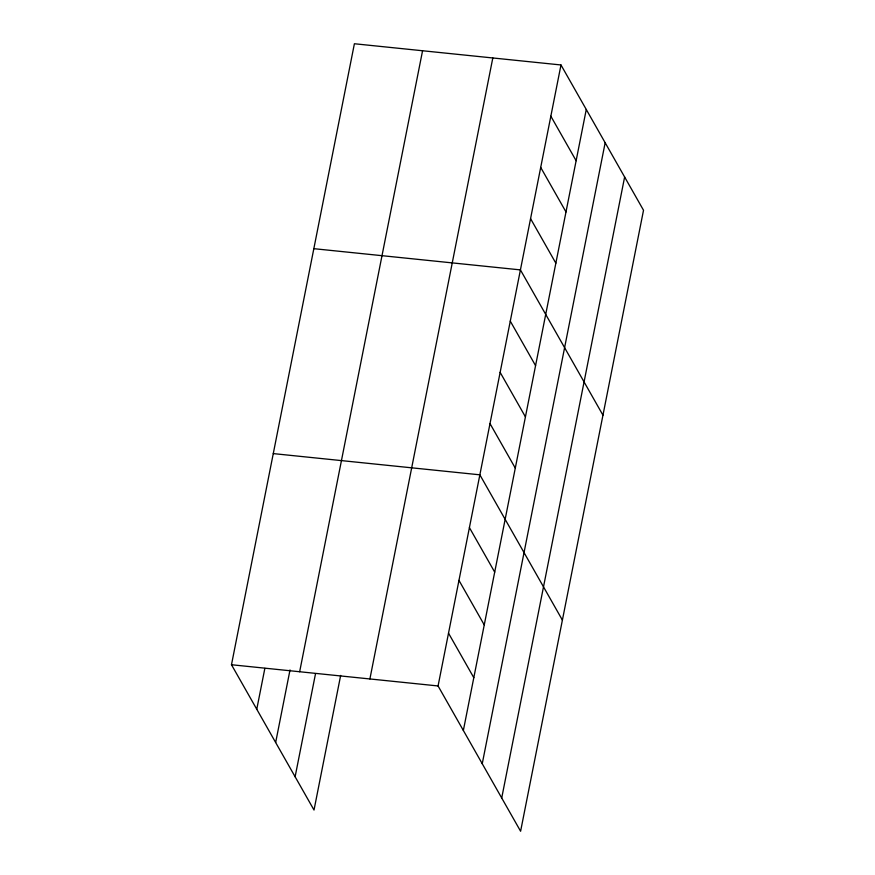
<?xml version="1.0" encoding="UTF-8"?>
<svg xmlns="http://www.w3.org/2000/svg" width="875" height="875" viewBox="0 0 875 875"><rect width="100%" height="100%" fill="white"/><g stroke="black" fill="none" stroke-linecap="round" stroke-linejoin="round"><path stroke-width="1.31" d="M340.659 675.434L314.016 810.031L231.481 664.737L354.397 43.75L560.984 64.969L643.519 210.263L520.603 831.25L438.069 685.956L560.984 64.969M256.758 709.253L264.863 668.347M275.658 742.503L290.019 669.933M299.655 671.737L422.57 50.75M295.116 776.77L315.492 673.848M369.895 678.956L492.811 57.969M463.356 730.472L586.272 109.484M482.245 763.733L605.161 142.734M501.714 797.989L624.63 177.002M313.83 248.675L520.428 269.894L602.962 415.188M273.273 453.6L479.861 474.819L562.395 620.113M231.481 664.737L438.069 685.956M550.845 116.2L576.133 160.716M540.706 167.431L565.994 211.947M530.567 218.662L555.855 263.178M510.278 321.125L535.566 365.641M500.139 372.356L525.427 416.872M490 423.587L515.288 468.103M469.416 527.603L494.703 572.119M458.97 580.387L484.247 624.903M448.514 633.172L473.802 677.688"/></g></svg>
